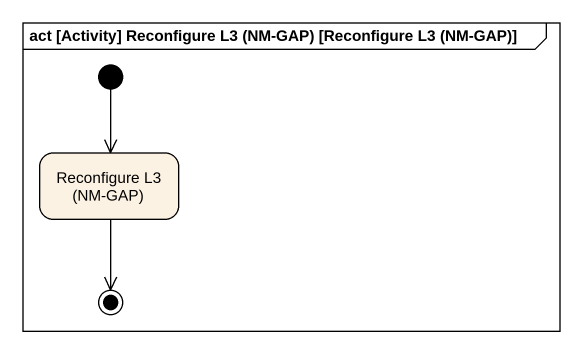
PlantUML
@startuml
mainframe act [Activity] Reconfigure L3 (NM-GAP) [Reconfigure L3 (NM-GAP)]
hide empty description
state "Reconfigure L3 (NM-GAP)" as Reconfigure_L3_NM_GAP
[*] --> Reconfigure_L3_NM_GAP
Reconfigure_L3_NM_GAP --> [*]
@enduml
